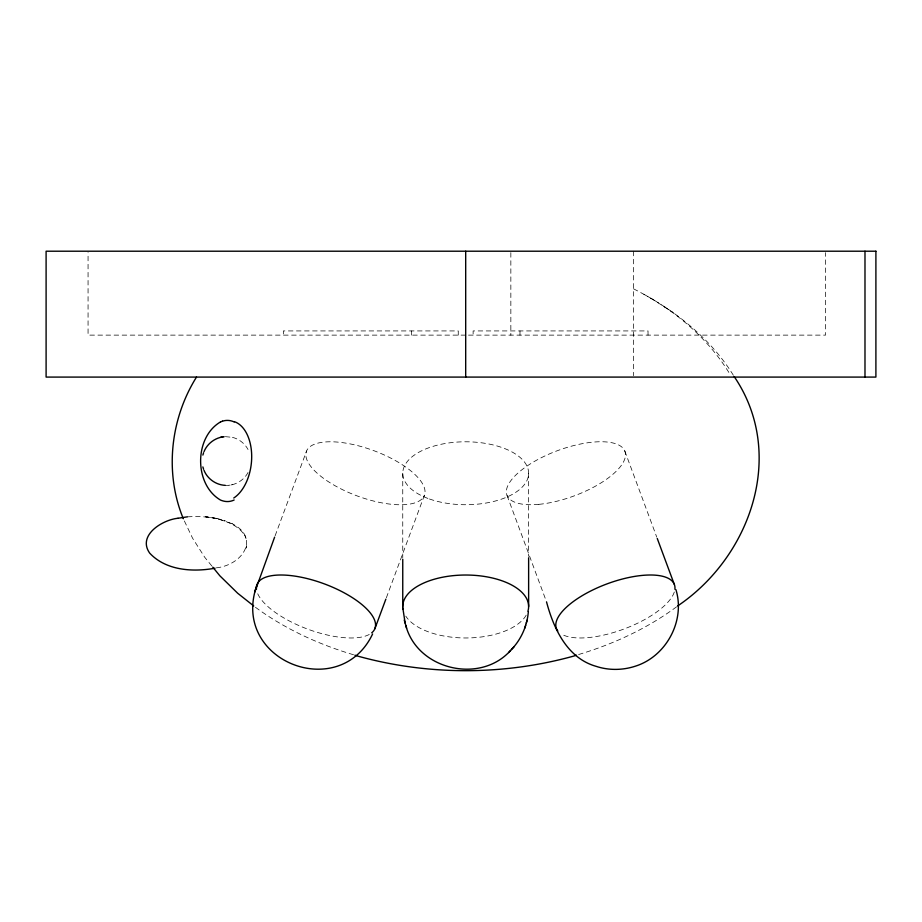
<?xml version="1.0" encoding="UTF-8"?>
<svg xmlns="http://www.w3.org/2000/svg" width="922" height="922" viewBox="0 0 922 922"><rect width="100%" height="100%" fill="white"/><g stroke="black" fill="none" stroke-linecap="round" stroke-linejoin="round"><path stroke-width="0.69" stroke-dasharray="4.61 3.46" d="M216.324 567.848C242.578 565.013 260.603 537.826 232.033 523.65M246.647 545.628L246.013 548.106L246.647 545.64M275.113 535.797L306.577 451.008M386.353 597.79L424.316 495.517A62.938 24.11 20.4 0 0 344.09 442.86A62.938 24.11 20.4 0 0 327.944 481.411A62.938 24.11 20.4 0 0 424.316 495.517M248.03 472.49C243.754 480.673 234.545 485.906 225.325 485.352M676.587 606.803C646.967 628.677 613.049 644.305 577.817 654.758M231.284 484.914L232.448 484.649M228.91 485.26L230.097 485.122M187.535 516.839L196.663 516.389L208.764 517.184M225.337 436.648L232.448 437.351M232.286 523.765L217.085 518.464L205.733 516.839L215.137 518.268C226.12 521.022 238.763 525.39 244.906 535.843M465.691 335.124L88.063 335.124L88.063 252.628M468.514 335.124L825.536 335.124L825.536 252.628M206.851 516.908L205.871 516.839L215.091 518.268M216.451 518.348L225.291 520.734M232.448 437.351C239.04 438.976 244.849 443.505 248.03 449.51M353.552 654.758C318.332 644.305 284.402 628.677 254.795 606.803M633.529 288.828C673.198 308.939 709.848 337.233 733.451 375.404M643.833 294.233L653.94 300.076M650.817 298.129L673.371 312.65M663.794 306.381C690.348 324.21 713.732 347.202 730.236 374.701M211.876 566.039L204.788 557.361L192.594 538.229L183.927 520.031M244.687 535.186L246.013 538.333L244.906 535.832M624.793 451.008L656.764 537.146M507.065 495.517L546.02 600.487M648.028 335.124L648.028 330.929L473.124 330.929L473.124 335.124M633.529 251.21L633.529 375.68M528.629 473.263L528.629 556.358M519.985 330.929L519.985 335.124M510.846 252.628L510.846 335.124M458.257 335.124L458.257 330.929L283.342 330.929L283.342 335.124M411.385 330.929L411.385 335.124M402.753 473.263L402.753 557.787M526.197 615.158A62.938 31.475 0 0 1 466.716 637.966A62.938 31.475 0 0 1 405.784 616.138M674.293 592.039A62.938 24.11 -20.4 0 1 624.69 628.746A62.938 24.11 -20.4 0 1 562.109 634.451M369.273 634.451A62.938 24.11 20.4 0 1 306.68 628.746A62.938 24.11 20.4 0 1 257.088 592.039M429.445 498.986A62.938 31.475 0 0 0 528.375 476.086A62.938 31.475 0 0 0 439.241 444.704A62.938 31.475 0 0 0 429.445 498.986M538.932 504.334A62.938 24.11 -20.4 0 0 625.439 453.428A62.938 24.11 -20.4 0 0 533.412 462.014A62.938 24.11 -20.4 0 0 538.932 504.334"/><path stroke-width="1.38" d="M528.329 611.839C527.188 625.623 521.356 639.05 511.837 649.111M255.44 589.7C234.453 662.457 340.183 702.241 372.603 633.99M202.875 455.076L203.566 452.783M256.731 585.424L254.806 591.97L274.618 537.146M524.756 628.193L525.632 625.277M526.232 623.157L527.119 620.16M374.874 628.746L385.857 599.139M204.004 451.665C207.3 443.494 215.345 437.524 224.138 436.74M196.501 377.086C170.316 418.945 164.381 472.825 183.317 518.729M405.749 625.277C417.193 669.764 480.362 684.55 510.638 650.39M508.598 652.546L514.038 646.795M677.658 605.95C750.923 556.485 786.65 453.831 734.212 376.602M220.416 421.988C194.023 437.512 194.023 484.488 220.416 500.012A39.392 24.387 82.9 0 0 222.352 500.738A39.312 24.295 82.9 0 0 232.344 500.727A39.439 24.341 83.4 0 0 234.142 499.989M576.481 655.196L573.807 656.061C503.458 675.549 427.923 675.549 357.575 656.061L354.901 655.196M177.981 518.268C162.606 519.72 137.101 535.313 149.687 553.119C165.914 570.568 192.825 572.274 215.033 568.206M220.6 437.351L222.951 436.878M177.992 518.268L187.362 516.839M225.325 485.352C216.105 484.995 207.438 478.898 204.004 470.335M253.723 605.95L237.669 593.238L219.851 575.801L212.763 567.122M657.259 538.483L674.247 584.248M546.515 601.836C553.603 628.527 567.18 658.112 596.073 666.329C608.751 670.536 622.753 670.34 635.408 666.168C666.226 656.464 685.484 620.748 675.941 589.7M203.566 469.217L202.875 466.924M402.81 607.898L405.15 623.157M404.262 620.16L406.614 628.193M864.986 251.21L864.986 377.086M528.629 557.787L528.629 606.503M465.691 251.21L465.691 377.086M402.753 559.216L402.753 606.503M234.153 421.965A39.439 24.364 -83.1 0 0 232.356 421.227A39.312 24.329 -82.7 0 0 222.352 421.216M220.531 421.965A39.439 24.364 -83.1 0 1 222.467 421.227M234.223 421.608A40.338 24.882 -83.7 0 1 251.694 456.978A40.338 24.882 -83.7 0 1 233.75 498.018M256.477 589.273A62.938 24.11 20.4 0 1 325.316 584.248A62.938 24.11 20.4 0 1 371.704 632.838M557.787 630.925A62.938 24.11 -20.4 0 1 609.096 583.13A62.938 24.11 -20.4 0 1 674.904 589.273M403.006 609.327A62.938 31.475 0 0 1 467.638 575.04A62.938 31.475 0 0 1 527.903 611.263M875.9 251.21L46.1 251.21L46.1 377.086L875.9 377.086L875.9 251.21"/></g></svg>
